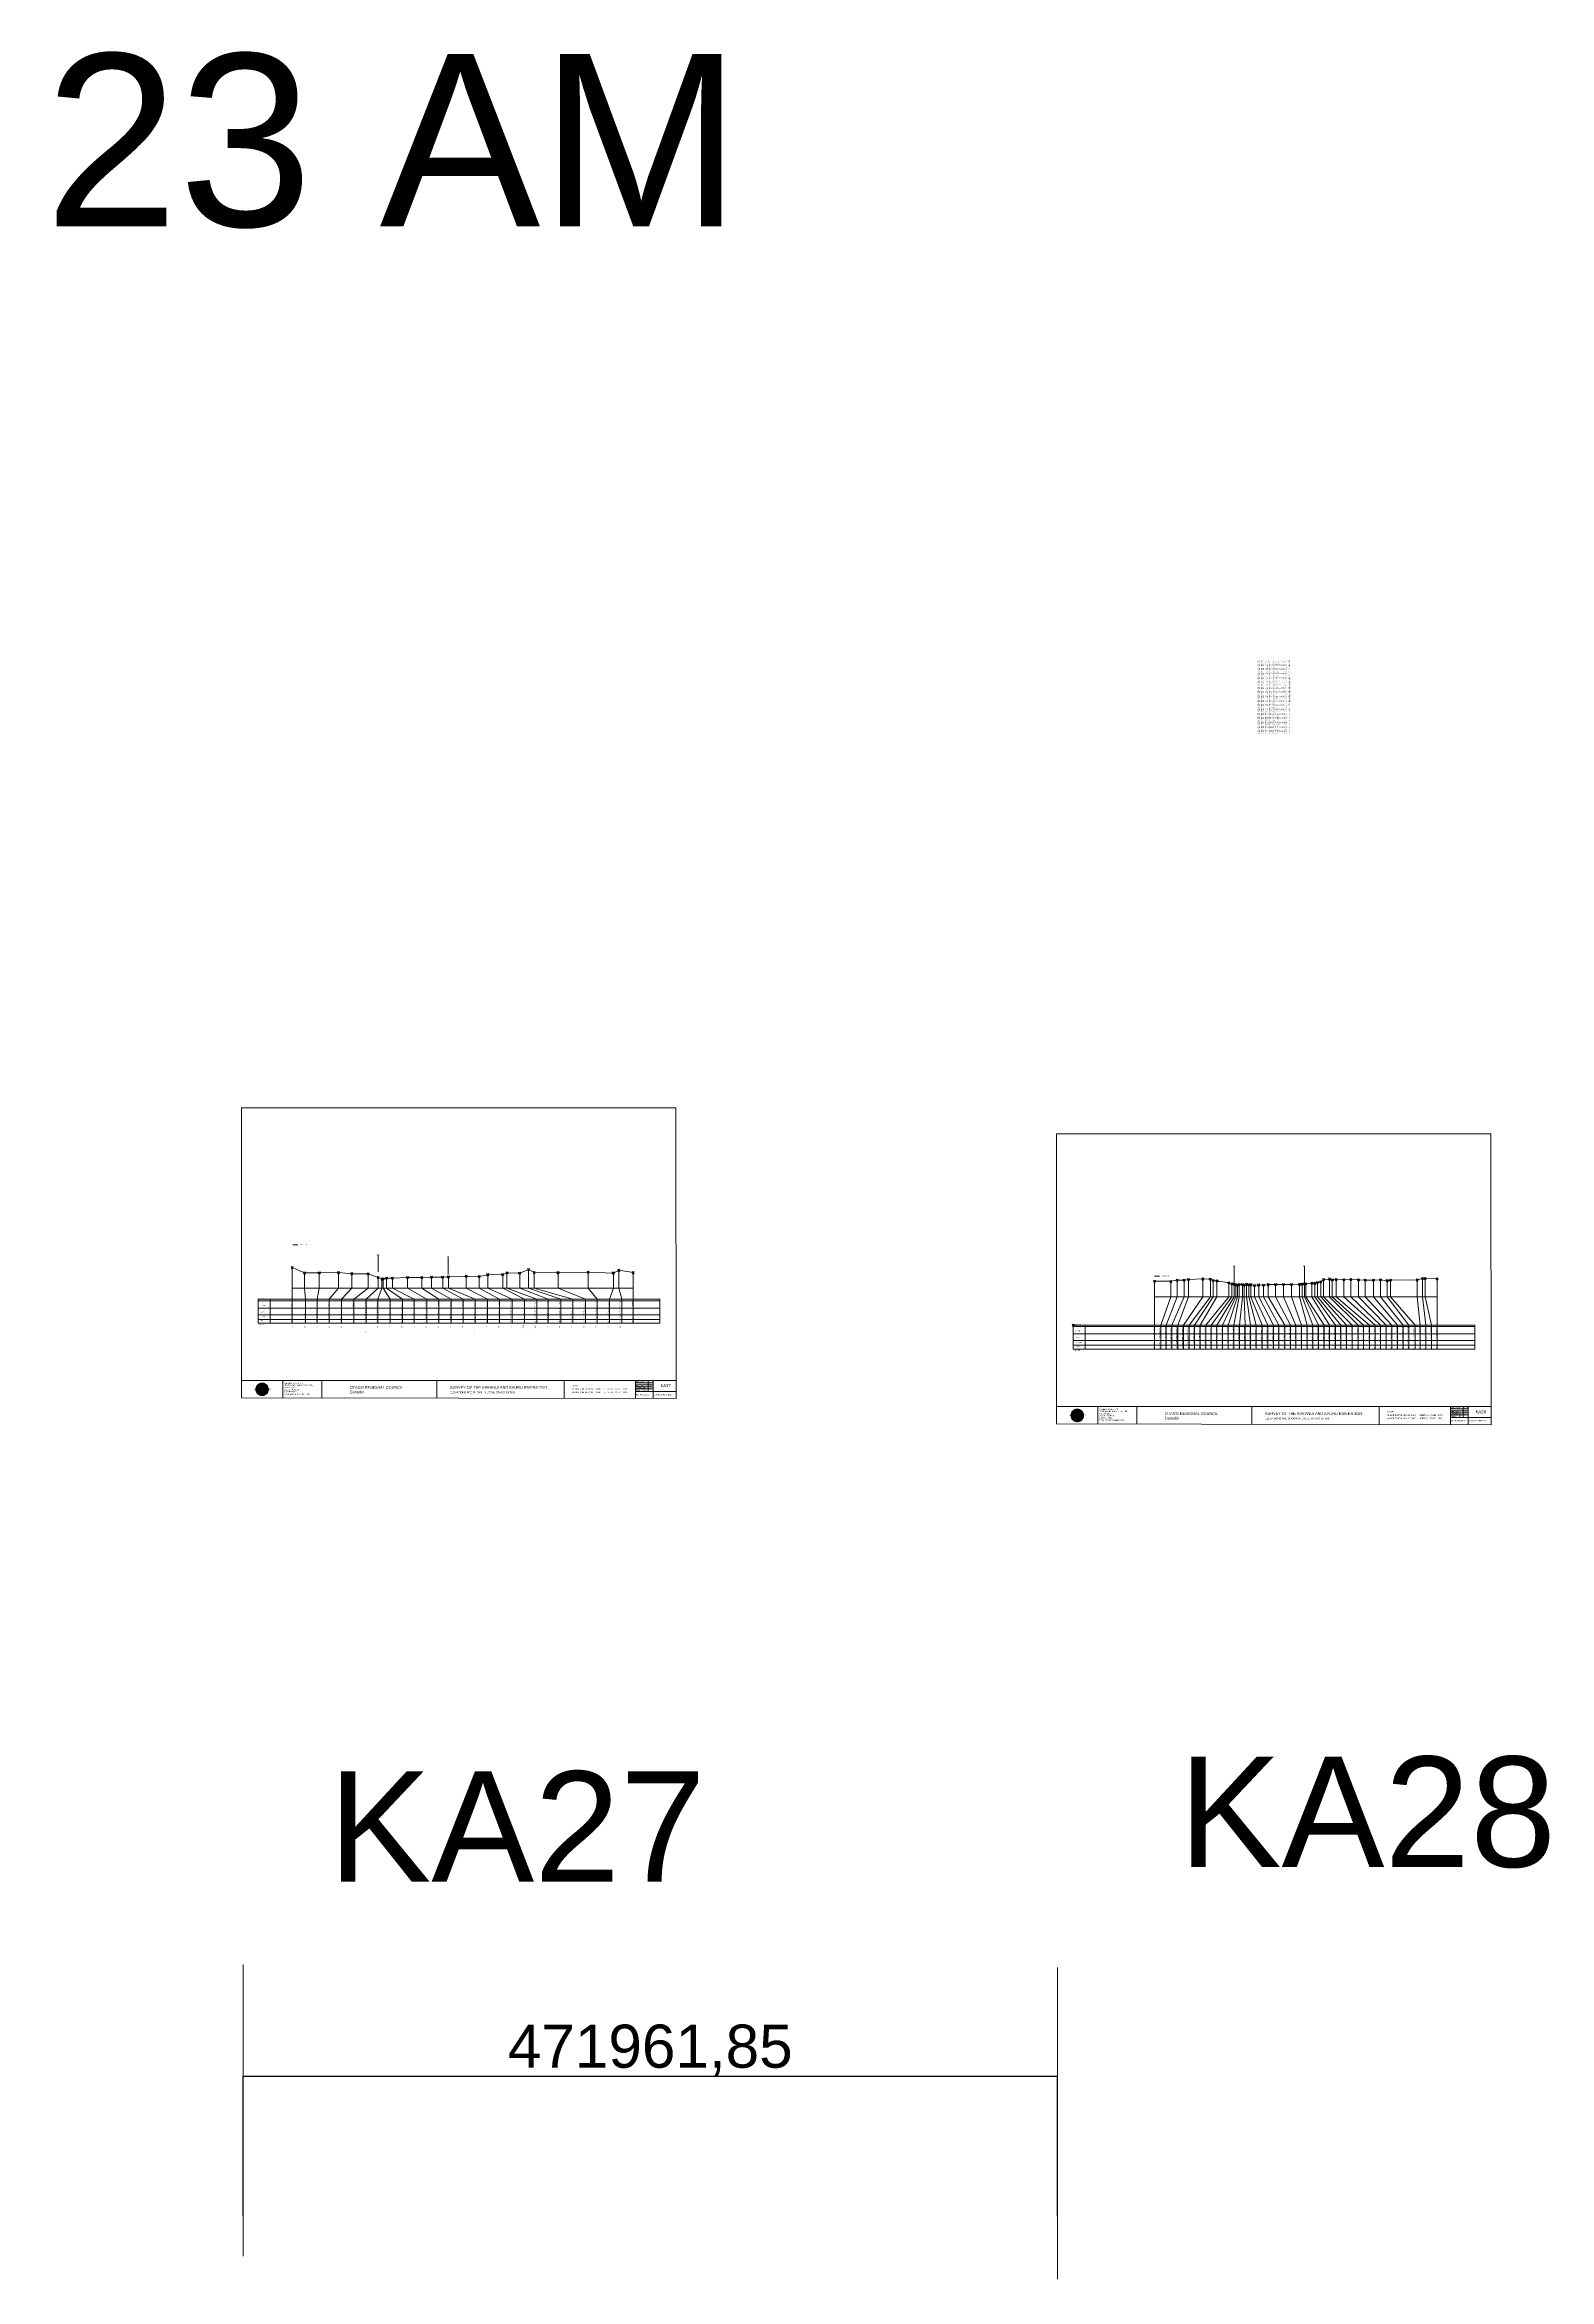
# Model space of a CAD drawing. Header units: millimetres. Extents: x -4102225 to 9709717, y -15023097 to 2258209.
# Drawn here: x -139817 to 732173, y -443196 to 852398 of the extents above; entities that cross this region are included whole.
import ezdxf

# ---------------------------------------------------------------- set-up
doc = ezdxf.new("R2010")
doc.units = ezdxf.units.MM
doc.header["$PDMODE"] = 35
doc.header["$PDSIZE"] = 600
doc.layers.get('0').update_dxf_attribs({"lineweight": 0})
doc.layers.add('geo', color=7, linetype='Continuous', lineweight=0)
doc.styles.get("Standard").update_dxf_attribs({"font": 'arial.ttf'})
doc.dimstyles.new('ISO-25', dxfattribs={"dimtxt": 2.5, "dimasz": 2.5, "dimexe": 1.25, "dimexo": 0.625, "dimtad": 1, "dimtxsty": 'Standard', "dimcen": 2.5, "dimadec": 0, "dimazin": 0, "dimtfac": 1, "dimtmove": 0, "dimatfit": 3, "dimfxl": 1, "dimarcsym": 0})

# ---------------------------------------------------------------- blocks, each defined once
blk = doc.blocks.new('Geomatics_Circle_SPT')
at = {"layer": 'geo', "color": 2, "linetype": 'Continuous', "lineweight": 0}
for p, q in [((0, 25.2), (-25.2, 0)), ((-24.7, 4.9), (-4.9, 24.7)), ((-24.7, -4.9), (4.9, 24.7)), ((4.9, -24.7), (-24.7, 4.9)), ((-24.7, 0), (0, -24.7)), ((-9.7, 23.3), (-23.3, 9.6)), ((9.7, 23.3), (-23.3, -9.7)), ((-23.3, 9.7), (9.7, -23.3)), ((-21, 14), (-14, 21)), ((-21, -14), (14, 21)), ((14, -21), (-21, 14)), ((0, 0), (-17.8, 17.8)), ((0, 0), (-17.8, -17.8)), ((-14, 21), (21, -14)), ((21, 14), (-14, -21)), ((23.3, -9.7), (-9.7, 23.3)), ((-9.7, -23.3), (23.3, 9.7)), ((-4.9, 24.7), (24.7, -4.9)), ((24.7, 4.9), (-4.9, -24.7)), ((25.2, 0), (0, 25.2)), ((0, 0), (17.8, 17.8)), ((0, 0), (17.8, -17.8)), ((0, -24.8), (25.2, 0)), ((4.9, 24.7), (24.7, 4.9)), ((23.3, 9.7), (9.7, 23.3)), ((14, 21), (21, 14)), ((17.8, 18.1), (17.8, 18.1)), ((-4.9, -24.7), (-24.7, -4.9)), ((-23.3, -9.7), (-9.7, -23.3)), ((-14, -21), (-21, -14)), ((-17.8, -17.8), (-17.8, -17.8)), ((24.7, -4.9), (4.9, -24.7)), ((4.9, -24.7), (4.9, -24.7)), ((9.7, -23.3), (23.3, -9.7)), ((21, -14), (14, -21)), ((18.1, -17.8), (18.1, -17.8))]:
    blk.add_line(p, q, dxfattribs=at)
at = {"layer": 'geo', "color": 1, "linetype": 'Continuous', "lineweight": 0}
for p, q in [((-25.2, 0), (9.7, 23.3)), ((-25.2, 0), (-9.6, 23.3)), ((-25.2, 0), (23.3, 9.7)), ((-25.2, 0), (-23.3, 9.7)), ((-23.3, -9.7), (-25.2, 0)), ((-9.6, -23.3), (-25.2, 0)), ((9.7, -23.3), (-25.2, 0)), ((-4.9, 24.8), (-24.7, -4.9)), ((4.9, 24.7), (-24.7, 4.9)), ((14, 21), (-24.7, -4.9)), ((-14, 21), (-24.7, 4.9)), ((21, 14), (-24.7, 4.9)), ((-21, 14), (-24.7, -4.9)), ((0, 0), (-24.7, 4.9)), ((-24.7, 4.9), (-21, -14)), ((-24.7, 4.9), (-4.9, -24.7)), ((-24.7, 4.9), (14, -21)), ((-24.7, 4.9), (-24.7, 4.9)), ((0, 0), (-24.7, -4.9)), ((-23.3, 9.7), (0, 25.2)), ((-23.3, -9.6), (0, 25.2)), ((-23.3, -9.6), (17.8, 17.8)), ((-23.3, 9.7), (-17.8, 17.9)), ((-23.3, -9.6), (-17.8, 17.9)), ((-23.3, 9.7), (17.8, 17.8)), ((-17.8, -17.8), (-23.3, 9.7)), ((0, -25.2), (-23.3, 9.7)), ((-23.3, 9.7), (17.8, -17.8)), ((-23.3, 9.7), (25.2, 0)), ((-23.3, 9.4), (-23.3, 9.4)), ((-23.3, -9.7), (25.2, 0)), ((4.9, 24.8), (-21, -14)), ((-4.9, 24.7), (-21, 14)), ((14, 21), (-21, 14)), ((-14, 21), (-21, -14)), ((0, 0), (-21, 14)), ((-21, 14), (-14, -21)), ((-21, 14), (4.9, -24.7)), ((-21, 14), (-21, 14)), ((24.7, 4.9), (-21, 14)), ((0, 0), (-21, -14)), ((-17.9, 17.6), (-17.9, 17.6)), ((-17.8, 17.8), (9.7, 23.3)), ((-17.8, 17.8), (-9.6, 23.3)), ((-17.8, -17.8), (9.7, 23.3)), ((-17.8, -17.8), (-9.7, 23.3)), ((-9.7, -23.3), (-17.8, 17.8)), ((-17.8, 17.8), (9.7, -23.3)), ((-17.8, 17.8), (23.3, -9.6)), ((-17.8, 17.8), (23.3, 9.7)), ((-17.8, -17.8), (23.3, 9.7)), ((4.9, 24.7), (-14, 21)), ((-4.9, 24.7), (-14, -20.9)), ((0, 0), (-14, 21)), ((-14, 21), (-4.9, -24.7)), ((-14, 21), (-14, 21)), ((24.7, -4.9), (-14, 21)), ((21, 14), (-14, 21)), ((-14, -21), (24.7, 4.9)), ((0, 0), (-14, -21)), ((-9.8, 23.1), (-9.8, 23.1)), ((-9.7, 23.3), (0, 25.2)), ((-9.7, 23.3), (0, -25.2)), ((-9.7, -23.3), (0, 25.2)), ((-9.6, 23.3), (17.8, -17.8)), ((-9.6, 23.3), (25.2, 0)), ((-9.6, 23.3), (17.8, 17.8)), ((-9.6, -23.3), (17.8, 17.9)), ((25.2, 0), (-9.6, -23.3)), ((0, 0), (-4.9, 24.7)), ((-4.9, 24.7), (-4.9, 24.7)), ((21, -14), (-4.9, 24.7)), ((24.8, 4.9), (-4.9, 24.7)), ((14, 21), (-4.9, 24.7)), ((-4.9, -24.7), (21, 14)), ((0, 0), (-4.9, -24.7)), ((-0.2, 25.1), (-0.2, 25.1)), ((0, 25.2), (9.7, -23.3)), ((0, 25.2), (23.3, -9.7)), ((0, 25.2), (23.3, 9.7)), ((0, 25.2), (9.7, 23.3)), ((0, 0), (4.9, 24.7)), ((0, -25.2), (9.7, 23.3)), ((0, 0), (14, 21)), ((0, 0), (21, 14)), ((23.3, 9.7), (0, -25.2)), ((0, 0), (24.8, 4.9)), ((0, 0), (4.9, -24.7)), ((0, 0), (14, -21)), ((0, 0), (21, -14)), ((0, 0), (24.8, -4.9)), ((21, 14), (4.9, 24.8)), ((14, -21), (4.9, 24.7)), ((24.7, -4.9), (4.9, 24.7)), ((4.9, 24.7), (4.9, 24.7)), ((4.9, -24.7), (14, 21)), ((4.9, -24.7), (24.7, 4.9)), ((9.4, 23.3), (9.4, 23.3)), ((9.7, 23.3), (17.8, -17.8)), ((9.7, 23.3), (25.2, 0)), ((9.7, 23.3), (17.8, 17.9)), ((17.8, 17.8), (9.7, -23.3)), ((25.2, 0), (9.7, -23.3)), ((21, -14), (14, 21)), ((24.7, 4.9), (14, 21)), ((14, 21), (14, 21)), ((14, -21), (21, 14)), ((17.6, 17.9), (17.6, 17.9)), ((17.8, 17.8), (23.3, -9.7)), ((17.8, 17.8), (23.3, 9.7)), ((23.3, 9.7), (17.8, -17.8)), ((24.7, -4.9), (21, 14)), ((21, 14), (21, 14)), ((21, -14), (24.7, 4.9)), ((23.1, 9.8), (23.1, 9.8)), ((23.3, 9.7), (25.2, 0)), ((25.2, 0), (23.3, -9.6)), ((24.7, 4.9), (24.7, 4.9)), ((25.1, 0.2), (25.1, 0.2)), ((-25.2, 0), (23.3, -9.7)), ((-25.1, -0.2), (-25.1, -0.2)), ((-24.7, -4.9), (-24.7, -4.9)), ((-24.7, -4.9), (-14, -21)), ((-24.7, -4.9), (4.9, -24.7)), ((-24.7, -4.9), (21, -14)), ((-17.8, -17.8), (-23.3, -9.7)), ((0, -25.2), (-23.3, -9.6)), ((17.8, -17.8), (-23.3, -9.6)), ((-23.1, -9.8), (-23.1, -9.8)), ((-21, -14), (24.7, -4.9)), ((-21, -14), (-21, -14)), ((-21, -14), (-4.9, -24.7)), ((-21, -14), (14, -21)), ((23.3, -9.7), (-17.8, -17.8)), ((-9.6, -23.3), (-17.8, -17.8)), ((9.7, -23.3), (-17.8, -17.8)), ((-17.6, -17.9), (-17.6, -17.9)), ((-14, -21), (21, -14)), ((-14, -21), (-14, -21)), ((-14, -21), (4.9, -24.7)), ((17.8, -17.8), (-9.7, -23.3)), ((0, -25.2), (-9.7, -23.3)), ((-9.4, -23.3), (-9.4, -23.3)), ((-4.9, -24.7), (24.7, -4.9)), ((-4.9, -24.7), (14, -21)), ((-4.9, -24.7), (-4.9, -24.7)), ((23.3, -9.6), (0, -25.2)), ((9.7, -23.3), (0, -25.2)), ((0.2, -25.1), (0.2, -25.1)), ((4.9, -24.7), (21, -14)), ((4.9, -24.7), (4.9, -24.7)), ((17.8, -17.8), (9.7, -23.3)), ((9.8, -23.1), (9.8, -23.1)), ((14, -21), (24.7, -4.9)), ((14, -21), (14, -21)), ((23.3, -9.6), (17.8, -17.8)), ((17.9, -17.6), (17.9, -17.6)), ((21, -14), (21, -14)), ((23.3, -9.4), (23.3, -9.4)), ((24.7, -4.9), (24.7, -4.9))]:
    blk.add_line(p, q, dxfattribs=at)
at = {"layer": 'geo', "color": 114, "linetype": 'Continuous', "lineweight": 0}
for p, q in [((17.9, 17.8), (-25.2, 0)), ((-24.7, 4.9), (14, 21)), ((-24.7, -4.9), (21, 14)), ((-14, -21), (-24.7, 4.9)), ((9.7, 23.3), (-23.3, 9.7)), ((0, 0), (-23.3, 9.7)), ((-23.3, 9.7), (-9.7, -23.3)), ((0, 0), (-23.3, -9.7)), ((-4.9, -24.7), (-21, 14)), ((-20.9, 14), (4.9, 24.7)), ((24.8, 4.9), (-20.9, -14)), ((0, 25.2), (-17.8, 17.8)), ((-17.8, 17.8), (0, -25.2)), ((-14, 21), (-4.9, 24.7)), ((4.9, -24.7), (-14, 21)), ((0, 0), (-9.7, 23.3)), ((0, 0), (-9.7, -23.3)), ((-4.9, 24.7), (14, -21)), ((17.8, -17.8), (0, 25.2)), ((0, 0), (9.7, 23.3)), ((0, 0), (23.3, 9.7)), ((0, 0), (9.7, -23.3)), ((0, 0), (23.3, -9.7)), ((4.9, 24.7), (21, -14)), ((23.3, -9.7), (9.7, 23.3)), ((14, 21), (24.7, -4.9)), ((25.2, 0), (17.8, 17.8)), ((21, 14), (24.7, 4.9)), ((-25.2, 0), (-17.8, -17.8)), ((-21, -14), (-24.7, -4.9)), ((-17.8, -17.8), (25.2, 0)), ((24.8, -4.9), (-14, -21)), ((-9.6, -23.3), (23.3, -9.7)), ((21, -14), (-4.9, -24.8)), ((0, -25.2), (17.9, -17.8)), ((14, -21), (4.9, -24.8))]:
    blk.add_line(p, q, dxfattribs=at)
at = {"layer": 'geo', "color": 250, "linetype": 'Continuous', "lineweight": 0}
for p, q in [((0, 0), (-25.2, 0)), ((24.7, 4.9), (-24.7, 4.9)), ((-24.7, 4.9), (-24.7, -4.9)), ((-23.3, 9.7), (23.3, 9.7)), ((-23.3, 9.7), (-23.3, 9.7)), ((-23.3, -9.7), (-23.3, 9.7)), ((21, 14), (-21, 14)), ((-21, 14), (-21, -14)), ((-17.8, 17.8), (17.8, 17.8)), ((-17.8, -17.8), (-17.8, 17.8)), ((-14, 21), (-14, 21)), ((14, 21), (-14, 21)), ((-14, 20.9), (-14, -21)), ((-9.7, 23.3), (9.7, 23.3)), ((-9.7, -23.3), (-9.7, 23.3)), ((-4.9, 24.7), (4.9, 24.7)), ((-4.9, 24.7), (-4.9, -24.7)), ((0, 0), (0, 25.2)), ((0, 0), (0, -25.2)), ((0, 0), (25.2, 0)), ((4.9, 24.7), (4.9, -24.7)), ((9.7, -23.3), (9.7, 23.3)), ((14, 21), (14, -21)), ((17.8, -17.8), (17.8, 17.8)), ((21, 14), (21, 14)), ((21, -14), (21, 14)), ((23.3, 9.7), (23.3, -9.7)), ((24.7, 4.9), (24.7, 4.9)), ((24.7, -4.9), (24.7, 4.9)), ((-24.7, -4.9), (24.7, -4.9)), ((23.3, -9.7), (-23.3, -9.7)), ((-21, -14), (21, -14)), ((17.8, -17.8), (-17.8, -17.8)), ((-14, -21), (14, -21)), ((9.7, -23.3), (-9.7, -23.3)), ((-4.9, -24.7), (4.9, -24.7))]:
    blk.add_line(p, q, dxfattribs=at)
blk = doc.blocks.new('GeomaticsNZ TITLE BLOCK')
at = {"color": 7, "linetype": 'Continuous', "lineweight": 0}
for p, q in [((0, 95), (0, 1579)), ((0, 1579), (2363, 1579)), ((2363, 1579), (2364, 95)), ((2364, 95), (0, 95)), ((0, 95), (0, 0)), ((0, 0), (2364, -4)), ((16, 95), (2364, 95)), ((224, 95), (224, 0)), ((2364, 95), (383, 95)), ((436, 95), (436, -1)), ((1063, 95), (1063, -2)), ((1755, 95), (1755, -3)), ((2144, 95), (2144, -3)), ((2144, 82), (2239, 82)), ((2144, 71), (2239, 71)), ((2144, 60), (2239, 60)), ((2144, 49), (2239, 49)), ((2144, 35), (2364, 35)), ((2212, 95), (2212, 36)), ((2239, 95), (2239, -3)), ((2364, -4), (2364, 95))]:
    blk.add_line(p, q, dxfattribs=at)
at = {"color": 7, "linetype": 'Continuous', "lineweight": 0, "xscale": 1.36, "yscale": 1.36, "zscale": 1.36}
blk.add_blockref('Geomatics_Circle_SPT', (112, 46), dxfattribs=at)
at = {"color": 7, "linetype": 'Continuous', "lineweight": 0}
for s, p in [('PK&RR', (2213, 85)), ('ST', (2220, 64)), ('PK', (2220, 51))]:
    blk.add_text(s, height=5, dxfattribs=at).set_placement(p)
at = {"color": 7, "linetype": 'Continuous', "lineweight": 0, "attachment_point": 1}
for s, width, heights, insert, char_height in [('{\\C256;Geomatics N.Z. LTD                   }', 125.08, [15.8], (69, 50), 7), ('{\\C256;GEOMATICS N.Z. LTD                   \\PTELEPHONE:  M 021 023 6 00 55;\\PPO BOX 2177\\PSOUTH DUNEDIN\\PDUNEDIN 9044\\PEmail: geomaticsnz@gmail.com}', 3535.73, [94.7], (234, 83), 7), ('{\\C256;OTAGO REGIONAL COUNCIL\\PDunedin}', 3535.73, [0], (589, 64), 15), ('{\\C256;SURVEY OF THE KAKANUI AND KAURU RIVERS 2021}', 3535.73, [0], (1134, 64), 15), ('{\\C256;ELEVATIONS ARE SHOWN IN LOCAL OTAGO DATUM}', 3535.73, [0], (1134, 35), 10), ('{\\C256;Surveyed by:}', 3535.73, [0], (2145, 92), 7), ('{\\C256;Checked by:}', 3535.73, [0], (2145, 59), 7), ('{\\C256;Approved by:}', 3535.73, [0], (2145, 46), 7), ('{\\C256;JOB No 0032021}', 3535.73, [0], (2145, 21), 7), ('{\\C256;Drawn by:}', 3535.73, [0], (2146, 70), 7), ('{\\C256;Drawn:16-JUNE-2021}', 3535.73, [0], (2245, 21), 7)]:
    blk.add_mtext_dynamic_manual_height_columns(s, width=width, gutter_width=159, heights=heights, dxfattribs=dict(at, insert=insert, char_height=char_height))
blk = doc.blocks.new('A$Cb97534b7')
at = {"color": 5, "linetype": 'Continuous', "lineweight": 0}
blk.add_text('Wednesday, 11 August 2021 6:33:23 AM', height=100000, dxfattribs=at).set_placement((0, 29400))
blk = doc.blocks.new('*D6')
at = {"color": 0, "lineweight": -2, "transparency": 16777216}
for p, q in [((-24843, -406629), (-24843, -325380)), ((-24841, -325381), (447116, -325381)), ((447119, -406629), (447119, -325380))]:
    blk.add_line(p, q, dxfattribs=at)
at = {"color": 0, "transparency": 16777216}
for points in [[(-24841, -325380), (-24841, -325381), (-24843, -325381)], [(447116, -325380), (447116, -325381), (447119, -325381)]]:
    blk.add_solid(points, dxfattribs=at)
at = {"layer": 'Defpoints', "color": 0, "transparency": 16777216}
for p in [(447119, -325381), (-24843, -406629), (447119, -406629)]:
    blk.add_point(p, dxfattribs=at)
at = {"color": 0, "transparency": 16777216, "insert": (211138, -310356), "char_height": 25000, "attachment_point": 5}
blk.add_mtext('471961,85', dxfattribs=at)

msp = doc.modelspace()

# ---------------------------------------------------------------- linework, layer by layer
at = {"color": 1, "lineweight": 0}
for p, q in [((3977.386, 156500.44), (6884.116, 156500.44)), ((503393.612, 138392.934), (506300.343, 138392.934))]:
    msp.add_line(p, q, dxfattribs=at)
for p, q in [((3654.053, 143489), (3654.053, 111175.74)), ((3654.053, 131450.867), (201287.381, 131450.867)), ((10728.112, 140249), (10728.112, 131450.867)), ((10728.112, 131450.867), (11274.044, 125000)), ((19332.822, 131450.867), (18133.838, 125000)), ((19332.822, 140379), (19332.822, 131450.867)), ((30437.705, 131450.867), (25109.066, 125000)), ((30437.705, 140458), (30437.705, 131450.867)), ((38165.904, 131450.867), (32179.06, 125000)), ((38165.904, 139848), (38165.904, 131450.867)), ((47685.185, 131450.867), (39323.765, 125000)), ((53489.569, 131450.867), (46521.403, 125000)), ((47685.185, 139748), (47685.185, 131450.867)), ((55556.688, 131450.867), (53301.354, 125000)), ((53489.569, 137617), (53489.569, 131450.867)), ((55556.688, 136777), (55556.688, 131450.867)), ((56398.651, 136797), (56398.651, 131450.867)), ((56398.651, 131450.867), (60323.299, 125000)), ((58242.299, 137307), (58242.299, 131450.867)), ((58242.299, 131450.867), (67446.595, 125000)), ((61709.299, 137217), (61709.299, 131450.867)), ((61709.299, 131450.867), (74376.513, 125000)), ((70404.457, 137607), (70404.457, 131450.867)), ((70404.457, 131450.867), (81660.949, 125000)), ((78679.948, 137647), (78679.948, 131450.867)), ((78679.948, 131450.867), (88536.479, 125000)), ((84323.491, 137777), (84323.491, 131450.867)), ((84323.491, 131450.867), (95656.889, 125000)), ((90833.371, 137896), (90833.371, 131450.867)), ((90833.371, 131450.867), (102608.586, 125000)), ((94116.466, 138076), (94116.466, 131450.867)), ((94116.466, 131450.867), (109576.292, 125000)), ((104367.223, 138446), (104367.223, 131450.867)), ((104367.223, 131450.867), (116894.618, 125000)), ((111942.843, 138226), (111942.843, 131450.867)), ((111942.843, 131450.867), (123719.312, 125000)), ((116902.14, 139266), (116902.14, 131450.867)), ((116902.14, 131450.867), (131149.399, 125000)), ((125610.881, 139365), (125610.881, 131450.867)), ((125610.881, 131450.867), (138185.477, 125000)), ((128100.143, 140295), (128100.143, 131450.867)), ((128100.143, 131450.867), (145412.541, 125000)), ((135454.736, 140175), (135454.736, 131450.867)), ((135454.736, 131450.867), (151920.135, 125000)), ((140629.31, 142345), (140629.31, 131450.867)), ((140629.31, 131450.867), (159245.294, 125000)), ((143790.815, 140575), (143790.815, 131450.867)), ((143790.815, 131450.867), (166236.9, 125000)), ((157672.141, 140434), (157672.141, 131450.867)), ((157672.141, 131450.867), (173652.286, 125000)), ((175213.426, 140774), (175213.426, 131450.867)), ((175213.426, 131450.867), (180275.709, 125000)), ((189746.086, 131450.867), (187475.123, 125000)), ((189746.086, 140244), (189746.086, 131450.867)), ((192848.437, 141803), (192848.437, 131450.867)), ((192848.437, 131450.867), (194602.513, 125000)), ((201287.381, 140443), (201287.381, 111175.74)), ((201287.381, 140443), (201287.381, 128267.809)), ((503393.612, 135440), (503393.612, 126394.055)), ((512867.995, 135340), (512867.995, 126394.055)), ((516431.984, 136090), (516431.984, 126394.055)), ((520573.956, 136090), (520573.956, 126394.055)), ((523137.926, 136489), (523137.926, 126394.055)), ((531391.92, 136779), (531391.92, 126394.055)), ((535737.682, 136669), (535737.682, 126394.055)), ((537403.014, 135440), (537403.014, 126394.055)), ((539585.801, 135440), (539585.801, 126394.055)), ((546443.723, 134498), (546443.723, 126394.055)), ((548252.957, 133988), (548252.957, 126394.055)), ((549627.284, 133768), (549627.284, 126394.055)), ((550475.096, 133358), (550475.096, 126394.055)), ((551556.98, 133278), (551556.98, 126394.055)), ((552485.684, 133518), (552485.684, 126394.055)), ((554335.325, 133538), (554335.325, 126394.055)), ((555398.218, 133228), (555398.218, 126394.055)), ((556761.961, 133688), (556761.961, 126394.055)), ((558018.638, 133368), (558018.638, 126394.055)), ((559134.211, 133498), (559134.211, 126394.055)), ((561311.099, 133028), (561311.099, 126394.055)), ((563754.389, 133288), (563754.389, 126394.055)), ((566551.919, 133137), (566551.919, 126394.055)), ((569306.308, 133487), (569306.308, 126394.055)), ((573579.844, 133567), (573579.844, 126394.055)), ((578167.122, 133517), (578167.122, 126394.055)), ((582727.998, 133517), (582727.998, 126394.055)), ((587336.247, 133686), (587336.247, 126394.055)), ((588956.803, 133816), (588956.803, 126394.055)), ((590260.33, 133906), (590260.33, 126394.055)), ((591061.855, 133996), (591061.855, 126394.055)), ((594545.035, 134296), (594545.035, 126394.055)), ((596362.483, 134236), (596362.483, 126394.055)), ((597843.069, 134736), (597843.069, 126394.055)), ((599703.084, 135126), (599703.084, 126394.055)), ((601257.78, 136466), (601257.78, 126394.055)), ((604722.903, 136756), (604722.903, 126394.055)), ((606430.926, 136245), (606430.926, 126394.055)), ((608722.529, 136535), (608722.529, 126394.055)), ((613107.265, 136315), (613107.265, 126394.055)), ((617183.561, 136415), (617183.561, 126394.055)), ((621618.287, 136255), (621618.287, 126394.055)), ((625424.628, 136115), (625424.628, 126394.055)), ((630331.228, 136034), (630331.228, 126394.055)), ((634414.019, 136294), (634414.019, 126394.055)), ((638226.059, 135784), (638226.059, 126394.055)), ((640205.275, 136114), (640205.275, 126394.055)), ((655646.545, 136203), (655646.545, 126394.055)), ((658734.304, 137123), (658734.304, 126394.055)), ((660242.524, 137113), (660242.524, 126394.055)), ((667222.239, 136873), (667222.239, 126394.055)), ((-16122.907, 125000), (216738.35, 125000)), ((-16122.907, 124153.568), (216738.35, 124153.568)), ((-16122.907, 119828.492), (216738.35, 119828.492)), ((11274.044, 111175.74), (11274.044, 125000)), ((18133.838, 111175.74), (18133.838, 125000)), ((25109.066, 111175.74), (25109.066, 125000)), ((32179.06, 111175.74), (32179.06, 125000)), ((39323.765, 111175.74), (39323.765, 125000)), ((46521.403, 111175.74), (46521.403, 125000)), ((53301.354, 111175.74), (53301.354, 125000)), ((60323.299, 111175.74), (60323.299, 125000)), ((67446.595, 111175.74), (67446.595, 125000)), ((74376.513, 111175.74), (74376.513, 125000)), ((81660.949, 111175.74), (81660.949, 125000)), ((88536.479, 111175.74), (88536.479, 125000)), ((95656.889, 111175.74), (95656.889, 125000)), ((102608.586, 111175.74), (102608.586, 125000)), ((109576.292, 111175.74), (109576.292, 125000)), ((116894.618, 111175.74), (116894.618, 125000)), ((123719.312, 111175.74), (123719.312, 125000)), ((131149.399, 111175.74), (131149.399, 125000)), ((138185.477, 111175.74), (138185.477, 125000)), ((145412.541, 111175.74), (145412.541, 125000)), ((151920.135, 111175.74), (151920.135, 125000)), ((159245.294, 111175.74), (159245.294, 125000)), ((166236.9, 111175.74), (166236.9, 125000)), ((173652.286, 111175.74), (173652.286, 125000)), ((180275.709, 111175.74), (180275.709, 125000)), ((187475.123, 111175.74), (187475.123, 125000)), ((194602.513, 111175.74), (194602.513, 125000)), ((503393.612, 126394.055), (667222.239, 126394.055)), ((503393.612, 126394.055), (503393.612, 96175.74)), ((512867.995, 126394.055), (507109.568, 110000)), ((516431.984, 126394.055), (510211.699, 110000)), ((520573.956, 126394.055), (513499.904, 110000)), ((523137.926, 126394.055), (516843.84, 110000)), ((531391.92, 126394.055), (520132.045, 110000)), ((535737.682, 126394.055), (523475.988, 110000)), ((537403.014, 126394.055), (526624.86, 110000)), ((539585.801, 126394.055), (529804.222, 110000)), ((546443.723, 126394.055), (533037.948, 110000)), ((548252.957, 126394.055), (536228.275, 110000)), ((549627.284, 126394.055), (539505.406, 110000)), ((550475.096, 126394.055), (542739.139, 110000)), ((551556.98, 126394.055), (546103.086, 110000)), ((552485.684, 126394.055), (549416.942, 110000)), ((554335.325, 126394.055), (552707.646, 110000)), ((555398.218, 126394.055), (555845.799, 110000)), ((556761.961, 126394.055), (559071.125, 110000)), ((558018.638, 126394.055), (562369.747, 110000)), ((559134.211, 126394.055), (565702.696, 110000)), ((561311.099, 126394.055), (569028.289, 110000)), ((563754.389, 126394.055), (572287.151, 110000)), ((566551.919, 126394.055), (575461.588, 110000)), ((569306.308, 126394.055), (578848.132, 110000)), ((573579.844, 126394.055), (582218.732, 110000)), ((578167.122, 126394.055), (585318.331, 110000)), ((582727.998, 126394.055), (588637.721, 110000)), ((587336.247, 126394.055), (591852.206, 110000)), ((588956.803, 126394.055), (595215.651, 110000)), ((590260.33, 126394.055), (598368.563, 110000)), ((591061.855, 126394.055), (601685.099, 110000)), ((594545.035, 126394.055), (604888.645, 110000)), ((596362.483, 126394.055), (608221.313, 110000)), ((597843.069, 126394.055), (611369.308, 110000)), ((599703.084, 126394.055), (614731.687, 110000)), ((601257.78, 126394.055), (618013.635, 110000)), ((604722.903, 126394.055), (621410.549, 110000)), ((606430.926, 126394.055), (624589.87, 110000)), ((608722.529, 126394.055), (627904.49, 110000)), ((613107.265, 126394.055), (631241.653, 110000)), ((617183.561, 126394.055), (634314.02, 110000)), ((621618.287, 126394.055), (637618.752, 110000)), ((625424.628, 126394.055), (640969.916, 110000)), ((630331.228, 126394.055), (644249.579, 110000)), ((634414.019, 126394.055), (647551.866, 110000)), ((638226.059, 126394.055), (650820.368, 110000)), ((640205.275, 126394.055), (654420.948, 110000)), ((655646.545, 126394.055), (657259.428, 110000)), ((658734.304, 126394.055), (660531.876, 110000)), ((660242.524, 126394.055), (663857.477, 110000)), ((667222.239, 126394.055), (667222.239, 96175.74)), ((-16122.907, 115970.333), (216738.35, 115970.333)), ((-16122.907, 113366.063), (216738.35, 113366.063)), ((507109.568, 96175.74), (507109.568, 110000)), ((510211.699, 96175.74), (510211.699, 110000)), ((513499.904, 96175.74), (513499.904, 110000)), ((516843.84, 96175.74), (516843.84, 110000)), ((520132.045, 96175.74), (520132.045, 110000)), ((523475.988, 96175.74), (523475.988, 110000)), ((526624.86, 96175.74), (526624.86, 110000)), ((529804.222, 96175.74), (529804.222, 110000)), ((533037.948, 96175.74), (533037.948, 110000)), ((536228.275, 96175.74), (536228.275, 110000)), ((539505.406, 96175.74), (539505.406, 110000)), ((542739.139, 96175.74), (542739.139, 110000)), ((546103.086, 96175.74), (546103.086, 110000)), ((549416.942, 96175.74), (549416.942, 110000)), ((552707.646, 96175.74), (552707.646, 110000)), ((555845.799, 96175.74), (555845.799, 110000)), ((559071.125, 96175.74), (559071.125, 110000)), ((562369.747, 96175.74), (562369.747, 110000)), ((565702.696, 96175.74), (565702.696, 110000)), ((569028.289, 96175.74), (569028.289, 110000)), ((572287.151, 96175.74), (572287.151, 110000)), ((575461.588, 96175.74), (575461.588, 110000)), ((578848.132, 96175.74), (578848.132, 110000)), ((582218.732, 96175.74), (582218.732, 110000)), ((585318.331, 96175.74), (585318.331, 110000)), ((588637.721, 96175.74), (588637.721, 110000)), ((591852.206, 96175.74), (591852.206, 110000)), ((595215.651, 96175.74), (595215.651, 110000)), ((598368.563, 96175.74), (598368.563, 110000)), ((601685.099, 96175.74), (601685.099, 110000)), ((604888.645, 96175.74), (604888.645, 110000)), ((608221.313, 96175.74), (608221.313, 110000)), ((611369.308, 96175.74), (611369.308, 110000)), ((614731.687, 96175.74), (614731.687, 110000)), ((618013.635, 96175.74), (618013.635, 110000)), ((621410.549, 96175.74), (621410.549, 110000)), ((624589.87, 96175.74), (624589.87, 110000)), ((627904.49, 96175.74), (627904.49, 110000)), ((631241.653, 96175.74), (631241.653, 110000)), ((634314.02, 96175.74), (634314.02, 110000)), ((637618.752, 96175.74), (637618.752, 110000)), ((640969.916, 96175.74), (640969.916, 110000)), ((644249.579, 96175.74), (644249.579, 110000)), ((647551.866, 96175.74), (647551.866, 110000)), ((650820.368, 96175.74), (650820.368, 110000)), ((654420.948, 96175.74), (654420.948, 110000)), ((657259.428, 96175.74), (657259.428, 110000)), ((660531.876, 96175.74), (660531.876, 110000)), ((663857.477, 96175.74), (663857.477, 110000))]:
    msp.add_line(p, q)
at = {"color": 7, "lineweight": 0}
for p, q in [((53389.97, 140998.062), (53389.97, 150910.892)), ((94099.398, 139420.216), (94099.398, 149778.853)), ((549628.769, 134250.516), (549628.769, 144609.153)), ((590247.437, 134508.687), (590247.437, 144421.517)), ((-16122.907, 125000), (-16122.907, 124453.037)), ((-9220.565, 125000), (-9220.565, 111175.74)), ((216738.35, 125000), (216738.35, 111175.74)), ((463152.302, 110000), (463152.302, 96175.74))]:
    msp.add_line(p, q, dxfattribs=at)
at = {"color": 7, "lineweight": 0, "transparency": 33554687}
for p, q in [((-16122.907, 124453.037), (-16122.907, 111302.518)), ((456249.96, 110000), (456249.96, 96302.518))]:
    msp.add_line(p, q, dxfattribs=at)
at = {"lineweight": 0}
for p, q in [((-16122.907, 111175.74), (216738.35, 111175.74)), ((456249.96, 110000), (689111.217, 110000)), ((456249.96, 109153.568), (689111.217, 109153.568)), ((456249.96, 105002.084), (689111.217, 105002.084)), ((456249.96, 101057.129), (689111.217, 101057.129)), ((456249.96, 98406.866), (689111.217, 98406.866)), ((456249.96, 96175.74), (689111.217, 96175.74))]:
    msp.add_line(p, q, dxfattribs=at)
at = {"color": 7}
msp.add_line((689111.217, 110000), (689111.217, 96175.74), dxfattribs=at)
at = {"color": 2, "true_color": 0xf1eb1f}
for p, q in [((-24843.305, -260621.431), (-24843.305, -429815.965)), ((447118.542, -262341.317), (447118.542, -443195.95))]:
    msp.add_line(p, q, dxfattribs=at)
at = {"color": 1}
for points in [[(3654.053, 143489), (10728.112, 140249), (19332.822, 140379), (30437.705, 140458), (38165.904, 139848), (47685.185, 139748), (53489.569, 137617), (55556.688, 136777), (56398.651, 136797), (58242.299, 137307), (61709.299, 137217), (70404.457, 137607), (78679.948, 137647), (84323.491, 137777), (90833.371, 137896), (94116.466, 138076), (104367.223, 138446), (111942.843, 138226), (116902.14, 139266), (125610.881, 139365), (128100.143, 140295), (135454.736, 140175), (140629.31, 142345), (143790.815, 140575), (157672.141, 140434), (175213.426, 140774), (189746.086, 140244), (192848.437, 141803), (201287.381, 140443)], [(503393.612, 135440), (512867.995, 135440), (516431.984, 136090), (520573.956, 136090), (523137.926, 136489), (531391.92, 136779), (535737.682, 136669), (537403.014, 135859), (539585.801, 135749), (546443.723, 134498), (548252.957, 133988), (549627.284, 133768), (550475.096, 133358), (551556.98, 133278), (552485.684, 133518), (554335.325, 133538), (555398.218, 133228), (556761.961, 133688), (558018.638, 133368), (559134.211, 133498), (561311.099, 133028), (563754.389, 133288), (566551.919, 133137), (569306.308, 133487), (573579.844, 133567), (578167.122, 133567), (582727.998, 133517), (587336.247, 133686), (588956.803, 133816), (590260.33, 133906), (591061.855, 133996), (594545.035, 134296), (596362.483, 134236), (597843.069, 134736), (599703.084, 135126), (601257.78, 136466), (604722.903, 136756), (606430.926, 136245), (608722.529, 136535), (613107.265, 136315), (617183.561, 136415), (621618.287, 136255), (625424.628, 136115), (630331.228, 136034), (634414.019, 136294), (638226.059, 135784), (640205.275, 136114), (655646.545, 136203), (658734.304, 137123), (660242.524, 137113), (667222.239, 136873)]]:
    msp.add_lwpolyline(points, dxfattribs=at)
for p in [(3654.053, 143489), (140629.31, 142345), (10728.112, 140249), (19332.822, 140379), (30437.705, 140458), (38165.904, 139848), (47685.185, 139748), (55556.688, 136777), (56398.651, 136797), (58242.299, 137307), (61709.299, 137217), (70404.457, 137607), (78679.948, 137647), (84323.491, 137777), (90833.371, 137896), (94116.466, 138076), (104367.223, 138446), (111942.843, 138226), (116902.14, 139266), (125610.881, 139365), (128100.143, 140295), (135454.736, 140175), (143790.815, 140575), (157672.141, 140434), (175213.426, 140774), (189746.086, 140244), (192848.437, 141803), (201287.381, 140443), (503393.612, 135440), (512867.995, 135340), (516431.984, 136090), (520573.956, 136090), (523137.926, 136489), (531391.92, 136779), (535737.682, 136669), (537403.014, 135859), (539585.801, 135749), (546443.723, 134498), (548252.957, 133988), (549627.284, 133768), (550475.096, 133358), (551556.98, 133278), (552485.684, 133518), (554335.325, 133538), (555398.218, 133228), (556761.961, 133688), (558018.638, 133368), (559134.211, 133498), (561311.099, 133028), (563754.389, 133288), (566551.919, 133137), (569306.308, 133487), (573579.844, 133567), (578167.122, 133517), (582727.998, 133517), (587336.247, 133686), (588956.803, 133816), (590260.33, 133906), (591061.855, 133996), (594545.035, 134296), (596362.483, 134236), (597843.069, 134736), (599703.084, 135126), (601257.78, 136466), (604722.903, 136756), (606430.926, 136245), (608722.529, 136535), (613107.265, 136315), (617183.561, 136415), (621618.287, 136255), (625424.628, 136115), (630331.228, 136034), (634414.019, 136294), (638226.059, 135784), (640205.275, 136114), (655646.545, 136203), (658734.304, 137123), (660242.524, 137113), (667222.239, 136873), (456249.96, 110000)]:
    msp.add_point(p)
at = {"color": 32, "true_color": 0xcd6928}
msp.add_point((53489.569, 137617), dxfattribs=at)

# ---------------------------------------------------------------- block references
msp.add_blockref('A$Cb97534b7', (-2283220.414, 717675.265))
at = {"color": 7, "lineweight": 0, "xscale": 106.5053773992074, "yscale": 106.5053773992074, "zscale": 106.5053773992074}
for p in [(-25721.456, 67876.527), (446651.411, 52734.739)]:
    msp.add_blockref('GeomaticsNZ TITLE BLOCK', p, dxfattribs=at)

# ---------------------------------------------------------------- texts
at = {"color": 32, "true_color": 0xcd6928}
for s, p in [('KA28  15096   3.39   135.44  1429624.87  5003046.99      BB', (562860.953, 494720.542)), ('KA28  15095   12.87  135.34  1429615.57  5003048.81      SH', (562860.953, 493878.682)), ('KA28  15094   16.43  136.09  1429612.11  5003049.69      SH', (562860.953, 493036.822)), ('KA28  15093   20.57  136.09  1429608.05  5003050.51      SH', (562860.953, 492194.962)), ('KA28  15092   23.14  136.49  1429605.50  5003050.83      SH', (562860.953, 491353.102)), ('KA28  15091   31.39  136.78  1429597.42  5003052.52      V', (562860.953, 490517.722)), ('KA28  15090   35.74  136.67  1429593.08  5003052.96      V', (562860.953, 489682.343)), ('KA28  15089   37.40  135.86  1429591.36  5003052.80      V', (562860.953, 488846.963)), ('KA28  15088   39.59  135.75  1429589.18  5003053.00      V', (562860.953, 488011.583)), ('KA28  15087   46.44  134.50  1429582.70  5003055.67      V', (562860.953, 487176.203)), ('KA28  15086   48.25  133.99  1429581.05  5003056.62      V', (562860.953, 486340.824)), ('KA28  15085   49.63  133.77  1429579.51  5003055.95      W', (562860.953, 485505.444)), ('KA28  15084   50.48  133.36  1429578.66  5003056.02      BD', (562860.953, 484670.064)), ('KA28  15083   51.56  133.28  1429577.57  5003056.08      BD', (562860.953, 483834.685)), ('KA28  15082   52.49  133.52  1429576.64  5003056.16      BD', (562860.953, 482999.305)), ('KA28  15081   54.34  133.54  1429574.82  5003056.49      BD', (562860.953, 482163.925)), ('KA28  15080   55.40  133.23  1429573.75  5003056.55      BD', (562860.953, 481328.545)), ('KA28  15079   56.76  133.69  1429572.38  5003056.64      BD', (562860.953, 480493.166)), ('KA28  15078   58.02  133.37  1429571.20  5003057.17      BD', (562860.953, 479657.786)), ('KA28  15077   59.13  133.50  1429570.11  5003057.41      BD', (562860.953, 478822.406)), ('KA28  15076   61.31  133.03  1429567.92  5003057.54      BD', (562860.953, 477987.027)), ('KA28  15075   63.75  133.29  1429565.58  5003058.32      BD', (562860.953, 477151.647)), ('KA28  15074   66.55  133.14  1429562.79  5003058.62      BD', (562860.953, 476316.267)), ('KA28  15073   69.31  133.49  1429560.03  5003058.84      BD', (562860.953, 475480.887)), ('KA28  15072   73.58  133.57  1429555.98  5003060.43      BD', (562860.953, 474645.508)), ('KA28  15071   78.17  133.52  1429551.43  5003061.06      BD', (562860.953, 473810.128)), ('KA28  15070   82.73  133.52  1429546.97  5003062.02      BD', (562860.953, 472974.748)), ('KA28  15069   87.34  133.69  1429542.53  5003063.33      BD', (562860.953, 472139.369)), ('KA28  15068   88.96  133.82  1429540.91  5003063.49      BD', (562860.953, 471303.989)), ('KA28  15067   90.26  133.91  1429539.59  5003063.53      W', (562860.953, 470468.609)), ('KA28  15066   91.06  134.00  1429538.82  5003063.77      S', (562860.953, 469626.749)), ('KA28  15065   94.55  134.30  1429535.35  5003064.17      S', (562860.953, 468784.889)), ('KA28  15064   96.36  134.24  1429533.48  5003064.06      S', (562860.953, 467943.029)), ('KA28  15063   97.84  134.74  1429531.98  5003064.09      S', (562860.953, 467101.169)), ('KA28  15062   99.70  135.13  1429530.19  5003064.64      BB', (562860.953, 466265.79)), ('KA28  15061  101.26  136.47  1429528.67  5003064.97      TB', (562860.953, 465430.41)), ('KA28  15060  104.72  136.76  1429525.43  5003066.48      V', (562860.953, 464595.03)), ('KA28  15059  106.43  136.25  1429523.76  5003066.84      V', (562860.953, 463759.65)), ('KA28  15058  108.72  136.54  1429521.43  5003066.86      V', (562860.953, 462924.271)), ('KA28  15057  113.11  136.32  1429517.19  5003068.03      V', (562860.953, 462088.891)), ('KA28  15056  117.18  136.42  1429513.16  5003068.66      V', (562860.953, 461253.511)), ('KA28  15055  121.62  136.26  1429508.75  5003069.21      V', (562860.953, 460418.132)), ('KA28  15054  125.42  136.12  1429504.95  5003069.60      V', (562860.953, 459582.752)), ('KA28  15053  130.33  136.03  1429500.17  5003070.73      V', (562860.953, 458747.372)), ('KA28  15052  134.41  136.29  1429496.21  5003071.76      V', (562860.953, 457911.992)), ('KA28  15051  138.23  135.78  1429492.48  5003072.55      V', (562860.953, 457076.613)), ('KA28  15050  140.21  136.11  1429490.45  5003072.47      V', (562860.953, 456241.233)), ('KA28  15049  155.65  136.20  1429475.35  5003075.72      V', (562860.953, 455405.853)), ('KA28  15048  158.73  137.12  1429472.17  5003075.52      V', (562860.953, 454570.474)), ('KA28  15047  160.24  137.11  1429470.78  5003076.29      F', (562860.953, 453735.094)), ('KA28  15046  167.22  136.87  1429463.93  5003077.63      SH', (562860.953, 452893.234))]:
    msp.add_text(s, height=500, dxfattribs=at).set_placement(p)
at = {"color": 7, "lineweight": 0, "transparency": 33554687}
for s, height, p in [('Ground Level', 473.07414, (8169.717, 156500.44)), ('Ground Level', 473.07414, (507585.944, 138392.934)), ('DATUM 125.00', 473.07414, (-16189.844, 125135.982)), ('Easting', 473.0741, (-14747.724, 117527.941)), ('Northing', 473.0741, (-14678.84, 121387.343)), ('Section KA27', 473.07414, (-16189.855, 110257.825)), ('Ground Level', 473.07414, (-14730.621, 114738.63)), ('Chainage', 473.0741, (-14728.362, 112414.494)), ('DATUM 110.00', 473.07414, (456183.023, 110135.982)), ('Northing', 473.0741, (457694.027, 106387.343)), ('Section KA28', 473.07414, (456183.012, 95257.825)), ('Ground Level', 473.07414, (457642.246, 99738.63)), ('Chainage', 473.0741, (457644.505, 97414.494)), ('Easting', 473.0741, (457625.143, 102527.941))]:
    msp.add_text(s, height=height, dxfattribs=at).set_placement(p)
for s, p in [('   3.65  143.49  1429302.26  5004065.22', (3521.138, 111146.409)), ('  10.73  140.25  1429299.06  5004055.68', (10910.439, 111099.683)), ('  19.33  140.38  1429287.65  5004057.24', (17951.807, 111099.683)), ('  30.44  140.46  1429277.26  5004053.32', (24993.175, 111146.409)), ('  38.17  139.85  1429269.97  5004050.75', (32034.544, 111146.409)), ('  47.69  139.75  1429261.62  5004045.97', (39075.912, 111166.872)), ('  53.49  137.62  1429253.92  5004050.79', (46117.28, 111146.75)), ('  55.56  136.78  1429252.37  5004048.62', (53158.648, 111146.75)), ('  56.40  136.80  1429252.79  5004044.64', (60200.017, 111146.75)), ('  58.24  137.31  1429251.74  5004042.24', (67241.385, 111146.75)), ('  61.71  137.22  1429248.53  5004040.93', (74282.753, 111149.478)), ('  70.40  137.61  1429240.53  5004037.52', (81324.121, 111142.657)), ('  78.68  137.65  1429232.78  5004034.61', (88365.49, 111142.657)), ('  84.32  137.78  1429227.57  5004032.44', (95406.858, 111147.432)), ('  90.83  137.90  1429221.62  5004029.79', (102448.226, 111146.75)), ('  94.12  138.08  1429218.29  5004029.27', (109489.594, 111146.75)), (' 104.37  138.45  1429208.95  5004025.02', (116530.963, 111099.683)), (' 111.94  138.23  1429202.02  5004021.95', (123572.331, 111099.683)), (' 116.90  139.27  1429197.37  5004020.22', (130613.699, 111099.683)), (' 125.61  139.37  1429189.40  5004016.70', (137655.067, 111099.683)), (' 128.10  140.30  1429187.03  5004015.92', (144696.436, 111099.683)), (' 135.45  140.18  1429179.42  5004015.16', (151737.804, 111099.683)), (' 140.63  142.35  1429175.17  5004011.83', (158779.172, 111099.683)), (' 143.79  140.58  1429172.93  5004008.95', (165820.54, 111099.683)), (' 157.67  140.43  1429159.60  5004004.87', (172861.909, 111099.683)), (' 175.21  140.77  1429143.49  5003997.92', (179903.277, 111099.683)), (' 189.75  140.24  1429129.90  5003992.76', (186944.645, 111099.683)), (' 192.85  141.80  1429126.97  5003991.73', (193986.013, 111099.683)), (' 201.29  140.44  1429119.34  5003988.09', (201027.381, 111155.276)), ('       SH', (4162.58, 107093.004)), ('       SH', (11193.824, 107093.004)), ('       SH', (18225.068, 107093.004)), ('       SH', (25256.312, 107093.004)), ('       SH', (32287.557, 107093.004)), ('       TB', (39310.274, 107108.011)), ('  W', (46324.465, 105091.195)), ('       SH', (53347.183, 107093.004)), ('       SH', (60378.427, 107093.004)), ('       SH', (67409.671, 107093.004)), ('       SH', (74440.916, 107093.004)), ('       SH', (81472.16, 107093.004)), ('       SH', (88503.404, 107093.004)), ('       SH', (95534.648, 107093.004)), ('       SH', (102565.892, 107093.004)), ('  W', (109588.61, 105091.195)), ('       SH', (116611.328, 107093.004)), ('       SH', (123642.572, 107093.004)), ('       SH', (130673.816, 107093.004)), ('     SH/BB', (137705.06, 107093.004)), ('     SH/TB', (144736.305, 107093.004)), ('       SH', (151767.549, 107093.004)), ('       SH', (158798.793, 107093.004)), ('       SH', (165830.037, 107093.004)), ('       SH', (172861.281, 107093.004)), ('       SH', (179892.526, 107093.004)), ('       SH', (186923.77, 107093.004)), ('       SH', (193955.014, 107093.004)), ('       F', (200977.732, 107067.083)), ('  3.39   135.44  1429624.87  5003046.99', (503466.876, 96146.409)), ('  12.87  135.34  1429615.57  5003048.81', (506737.546, 96099.683)), ('  16.43  136.09  1429612.11  5003049.69', (510008.216, 96099.683)), ('  20.57  136.09  1429608.05  5003050.51', (513278.886, 96155.276)), ('  23.14  136.49  1429605.50  5003050.83', (516549.556, 96155.276)), ('  31.39  136.78  1429597.42  5003052.52', (519820.226, 96146.409)), ('  35.74  136.67  1429593.08  5003052.96', (523090.897, 96146.409)), ('  37.40  135.86  1429591.36  5003052.80', (526361.567, 96146.409)), ('  39.59  135.75  1429589.18  5003053.00', (529632.237, 96146.409)), ('  46.44  134.50  1429582.70  5003055.67', (532902.907, 96166.872)), ('  48.25  133.99  1429581.05  5003056.62', (536173.577, 96166.872)), ('  49.63  133.77  1429579.51  5003055.95', (539444.247, 96166.872)), ('  50.48  133.36  1429578.66  5003056.02', (542714.917, 96146.75)), ('  51.56  133.28  1429577.57  5003056.08', (545985.587, 96146.75)), ('  52.49  133.52  1429576.64  5003056.16', (549256.257, 96146.75)), ('  54.34  133.54  1429574.82  5003056.49', (552526.927, 96146.75)), ('  55.40  133.23  1429573.75  5003056.55', (555797.597, 96146.75)), ('  56.76  133.69  1429572.38  5003056.64', (559068.267, 96146.75)), ('  58.02  133.37  1429571.20  5003057.17', (562338.938, 96146.75)), ('  59.13  133.50  1429570.11  5003057.41', (565609.608, 96146.75)), ('  61.31  133.03  1429567.92  5003057.54', (568880.278, 96149.478)), ('  63.75  133.29  1429565.58  5003058.32', (572150.948, 96149.478)), ('  66.55  133.14  1429562.79  5003058.62', (575421.618, 96149.478)), ('  69.31  133.49  1429560.03  5003058.84', (578692.288, 96149.478)), ('  73.58  133.57  1429555.98  5003060.43', (581962.958, 96142.657)), ('  78.17  133.52  1429551.43  5003061.06', (585233.628, 96142.657)), ('  82.73  133.52  1429546.97  5003062.02', (588504.298, 96147.432)), ('  87.34  133.69  1429542.53  5003063.33', (591774.968, 96147.432)), ('  88.96  133.82  1429540.91  5003063.49', (595045.638, 96147.432)), ('  90.26  133.91  1429539.59  5003063.53', (598316.308, 96146.75)), ('  91.06  134.00  1429538.82  5003063.77', (601586.979, 96146.75)), ('  94.55  134.30  1429535.35  5003064.17', (604857.649, 96146.75)), ('  96.36  134.24  1429533.48  5003064.06', (608128.319, 96146.75)), ('  97.84  134.74  1429531.98  5003064.09', (611398.989, 96146.75)), ('  99.70  135.13  1429530.19  5003064.64', (614669.659, 96146.75)), (' 101.26  136.47  1429528.67  5003064.97', (617940.329, 96099.683)), (' 104.72  136.76  1429525.43  5003066.48', (621210.999, 96099.683)), (' 106.43  136.25  1429523.76  5003066.84', (624481.669, 96099.683)), (' 108.72  136.54  1429521.43  5003066.86', (627752.339, 96099.683)), (' 113.11  136.32  1429517.19  5003068.03', (631023.009, 96099.683)), (' 117.18  136.42  1429513.16  5003068.66', (634293.679, 96099.683)), (' 121.62  136.26  1429508.75  5003069.21', (637564.349, 96099.683)), (' 125.42  136.12  1429504.95  5003069.60', (640835.02, 96099.683)), (' 130.33  136.03  1429500.17  5003070.73', (644105.69, 96099.683)), (' 134.41  136.29  1429496.21  5003071.76', (647376.36, 96099.683)), (' 138.23  135.78  1429492.48  5003072.55', (650647.03, 96099.683)), (' 140.21  136.11  1429490.45  5003072.47', (653917.7, 96099.683)), (' 155.65  136.20  1429475.35  5003075.72', (657188.37, 96099.683)), (' 158.73  137.12  1429472.17  5003075.52', (660459.04, 96099.683)), (' 160.24  137.11  1429470.78  5003076.29', (663729.71, 96099.683)), (' 167.22  136.87  1429463.93  5003077.63', (667000.38, 96099.683))]:
    msp.add_text(s, height=500, rotation=90).set_placement(p)
at = {"color": 7, "lineweight": 0}
for s, height, p in [('A1 HORIZONTAL SCALE  1:200      VERTICAL SCALE   1:200 ', 823.57462, (165738.233, 72553.623)), ('A3 HORIZONTAL SCALE  1:800      VERTICAL SCALE   1:800', 823.57462, (165738.233, 70650.367)), ('SCALE :  ', 823.5746, (165820.204, 74514.477)), ('KA27', 1764.8028, (217066.372, 74083.808)), ('A1 HORIZONTAL SCALE  1:200      VERTICAL SCALE   1:200 ', 823.57462, (638111.1, 57411.835)), ('A3 HORIZONTAL SCALE  1:800      VERTICAL SCALE   1:800', 823.57462, (638111.1, 55508.579)), ('SCALE :  ', 823.5746, (638193.071, 59372.689)), ('KA28', 1764.8028, (689439.239, 58942.02)), ('KA28', 63996.9987, (517377.572, -204103.346)), ('KA27', 63996.9987, (24632.259, -212675.217))]:
    msp.add_text(s, height=height, dxfattribs=at).set_placement(p)
at = {"color": 7, "lineweight": 0, "char_height": 500, "attachment_point": 1, "rotation": 90}
for insert in [(52602.184, 150369.056), (93311.612, 149237.017), (548840.983, 144067.317), (589459.651, 143879.681)]:
    msp.add_mtext_dynamic_manual_height_columns('W', width=4277.92851, gutter_width=12.5, heights=[0], dxfattribs=dict(at, insert=insert))

# ---------------------------------------------------------------- dimensions: what is measured, and where the dimension line sits
at = {"color": 2, "true_color": 0xf1eb1f}
dim = msp.add_linear_dim(base=(447118.542, -325380.896), p1=(-24843.305, -406629.193), p2=(447118.542, -406629.193), dimstyle='ISO-25', override={"dimtxt": 25000}, dxfattribs=at)
dim.commit()
dim.dimension.update_dxf_attribs({"geometry": '*D6', "text_midpoint": (211137.619, -310356.397)})

doc.saveas('drawing.dxf')
